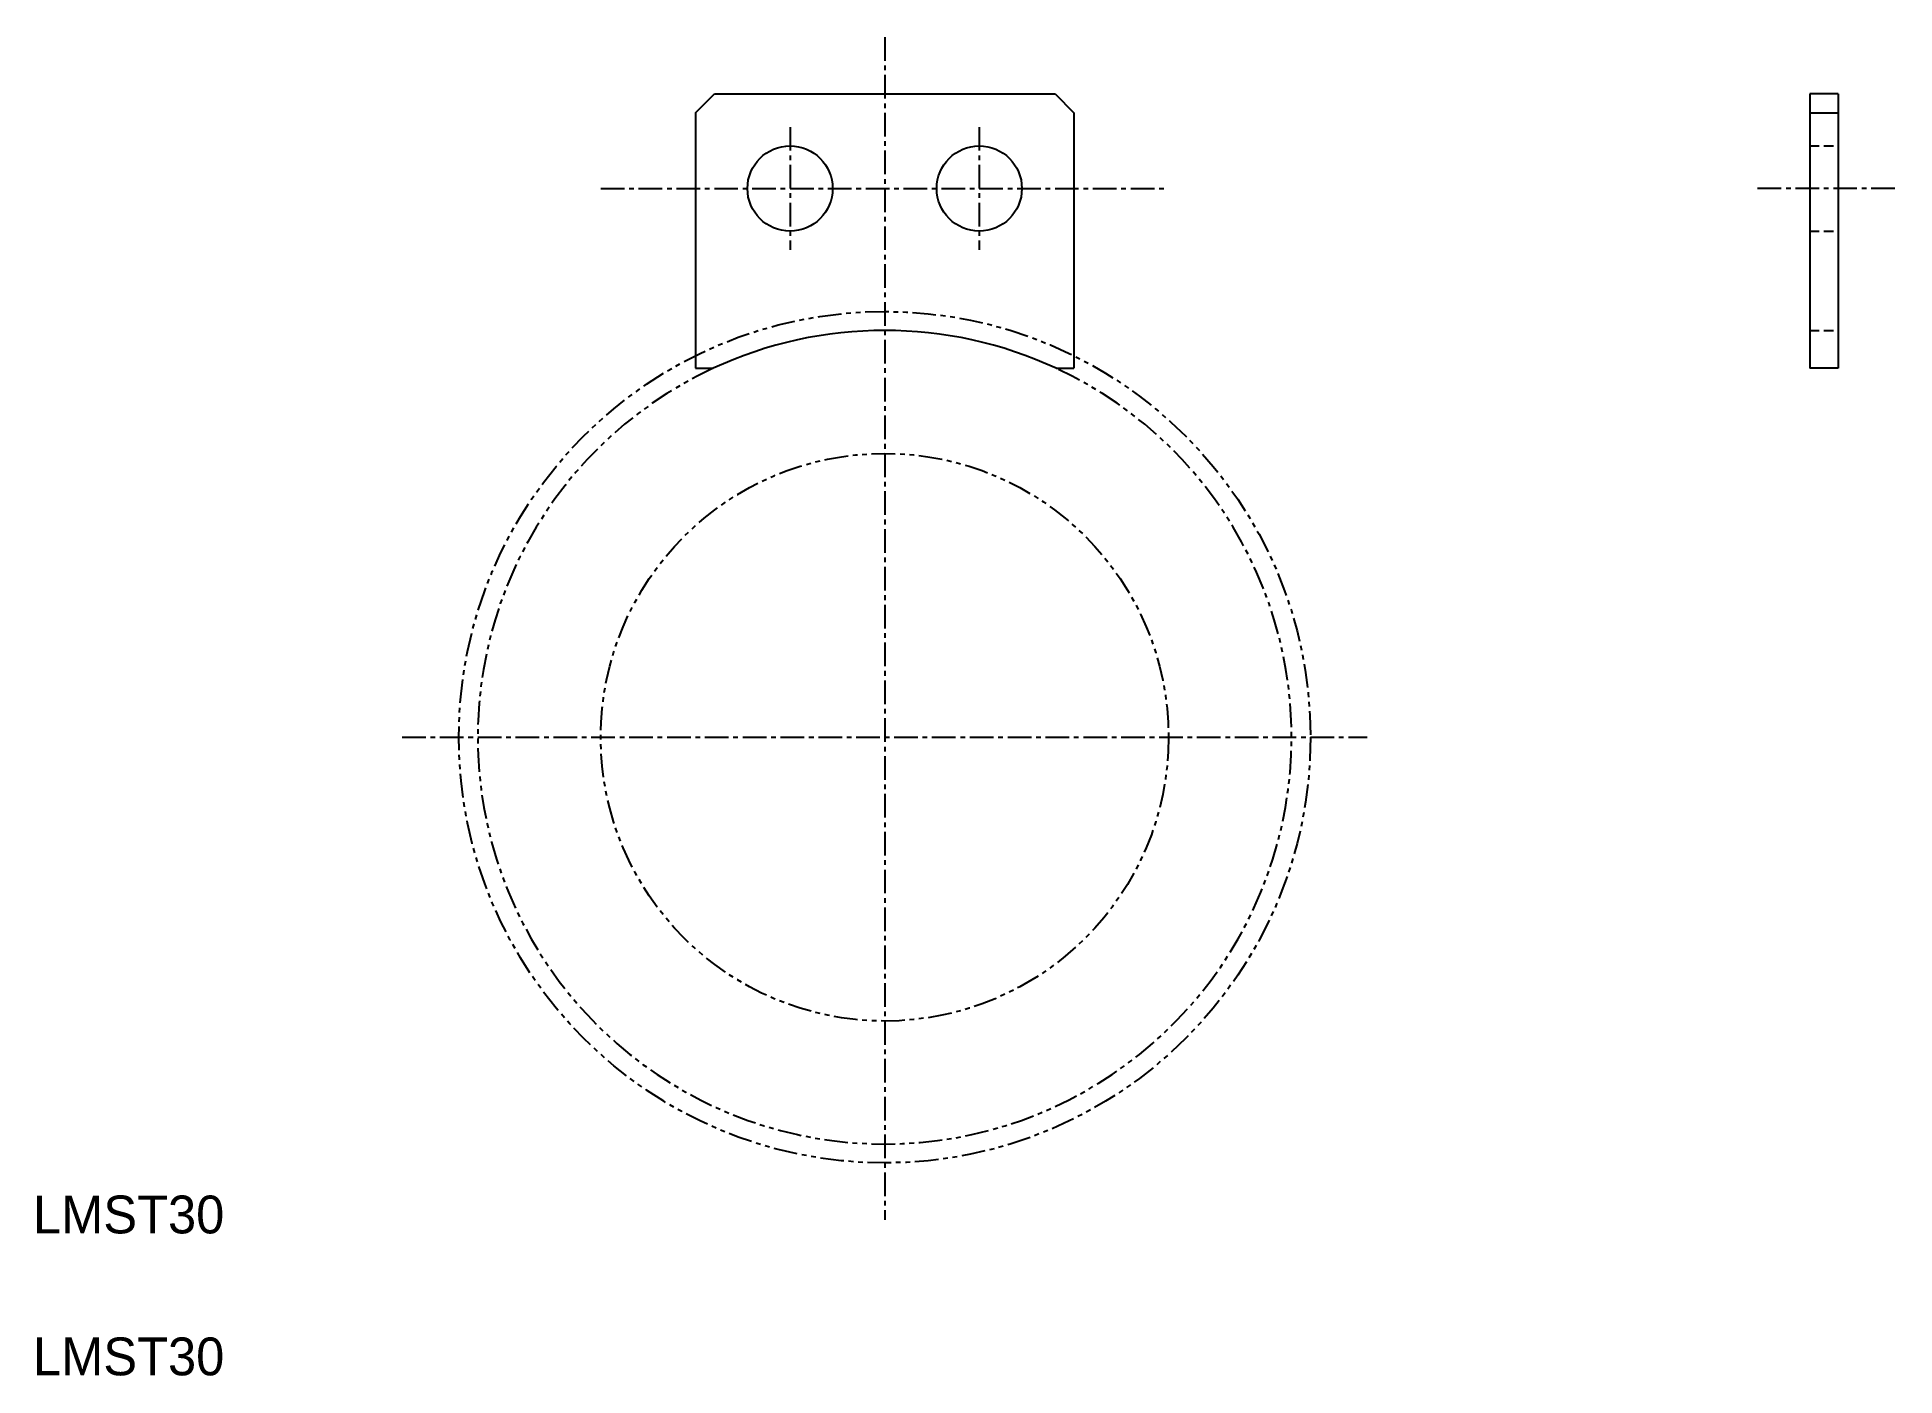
# Model space of a CAD drawing. Extents: x 5.2 to 103.4, y 5 to 75.7.
import ezdxf

# ---------------------------------------------------------------- set-up
doc = ezdxf.new("R2010")
doc.units = 0
for name, pattern in [('CENTER', [2, 1.25, -0.25, 0.25, -0.25]), ('DASHED', [0.75, 0.5, -0.25]), ('PHANTOM', [2.5, 1.25, -0.25, 0.25, -0.25, 0.25, -0.25])]:
    doc.linetypes.add(name, pattern=pattern)
doc.layers.get('0').update_dxf_attribs({"linetype": 'CONTINUOUS'})
doc.layers.add('CENTER', color=1, linetype='CENTER')

msp = doc.modelspace()

# ---------------------------------------------------------------- linework, layer by layer
at = {"color": 7, "linetype": 'CONTINUOUS'}
for p, q in [((40, 71.724), (41, 72.724)), ((41, 72.724), (59, 72.724)), ((59, 72.724), (60, 71.724)), ((98.875, 72.724), (98.875, 58.224)), ((100.375, 72.724), (98.875, 72.724)), ((100.375, 72.724), (100.375, 58.224)), ((40, 71.724), (40, 58.224)), ((60, 71.724), (60, 58.224)), ((98.875, 71.724), (100.375, 71.724)), ((40, 68.349), (40, 68.349)), ((40, 64.974), (40, 64.974)), ((40, 58.224), (40.945, 58.224)), ((59.055, 58.224), (60, 58.224)), ((100.375, 58.224), (98.875, 58.224))]:
    msp.add_line(p, q, dxfattribs=at)
at = {"color": 3, "linetype": 'DASHED'}
for p, q in [((98.875, 69.974), (100.375, 69.974)), ((98.875, 65.474), (100.375, 65.474)), ((98.875, 60.224), (100.375, 60.224))]:
    msp.add_line(p, q, dxfattribs=at)
at = {"color": 7, "linetype": 'CONTINUOUS'}
for centre in [(45, 67.724), (55, 67.724)]:
    msp.add_circle(centre, 2.25, dxfattribs=at)
at = {"color": 3, "linetype": 'PHANTOM'}
for radius in [22.5, 15]:
    msp.add_circle((50, 38.724), radius, dxfattribs=at)
at = {"color": 7, "linetype": 'CONTINUOUS'}
msp.add_arc((50, 38.724), 21.5, 65.09085, 114.90915, dxfattribs=at)
at = {"color": 3, "linetype": 'PHANTOM'}
msp.add_arc((50, 38.724), 21.5, 114.90915, 65.09085, dxfattribs=at)
at = {"layer": 'CENTER', "color": 1, "linetype": 'CENTER'}
for p, q in [((50, 75.724), (50, 13.224)), ((45, 70.974), (45, 64.474)), ((55, 70.974), (55, 64.474)), ((35, 67.724), (65, 67.724)), ((103.375, 67.724), (95.875, 67.724)), ((24.5, 38.724), (75.5, 38.724))]:
    msp.add_line(p, q, dxfattribs=at)

# ---------------------------------------------------------------- texts
at = {"color": 7, "linetype": 'CONTINUOUS'}
for p in [(5, 12.5), (5, 5)]:
    msp.add_text('LMST30', height=2, dxfattribs=at).set_placement(p)

doc.saveas('drawing.dxf')
